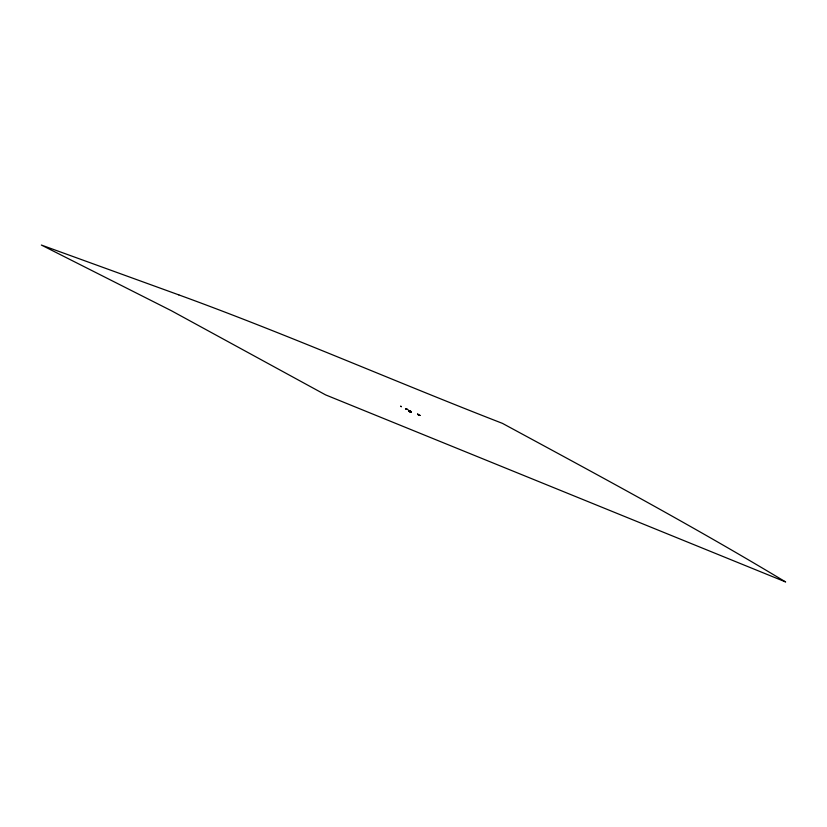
<?xml version="1.0" encoding="UTF-8"?>
<svg xmlns="http://www.w3.org/2000/svg" width="827" height="827" viewBox="0 0 827 827"><rect width="100%" height="100%" fill="white"/><g stroke="black" fill="none" stroke-linecap="round" stroke-linejoin="round"><path stroke-width="1.24" d="M410.027 410.802L410.688 411.184M420.147 415.412A5.22 3.473 -70 0 1 417.831 414.058M419.899 415.33A5.22 3.473 -70 0 1 417.583 413.965M419.02 415.102A5.117 3.401 -70 0 1 418.245 414.647M411.05 412.073A5.189 3.473 -70 0 1 408.724 410.719M411.288 412.166A5.189 3.473 -70 0 1 408.972 410.812A5.086 3.411 -70 0 0 411.308 412.063M410.44 411.102A4.29 2.874 -70 0 1 409.789 410.719M400.702 406.243L401.333 406.646L400.702 406.243M405.54 408.838L406.564 409.303L405.54 408.838M407.814 409.572L406.822 409.148L407.814 409.572M178.787 294.877L41.35 245.04L171.406 310.745L325.59 394.882L785.65 581.96C692.964 526.096 597.59 474.853 502.434 423.362C394.221 381.371 287.879 334.584 178.787 294.877"/></g></svg>
